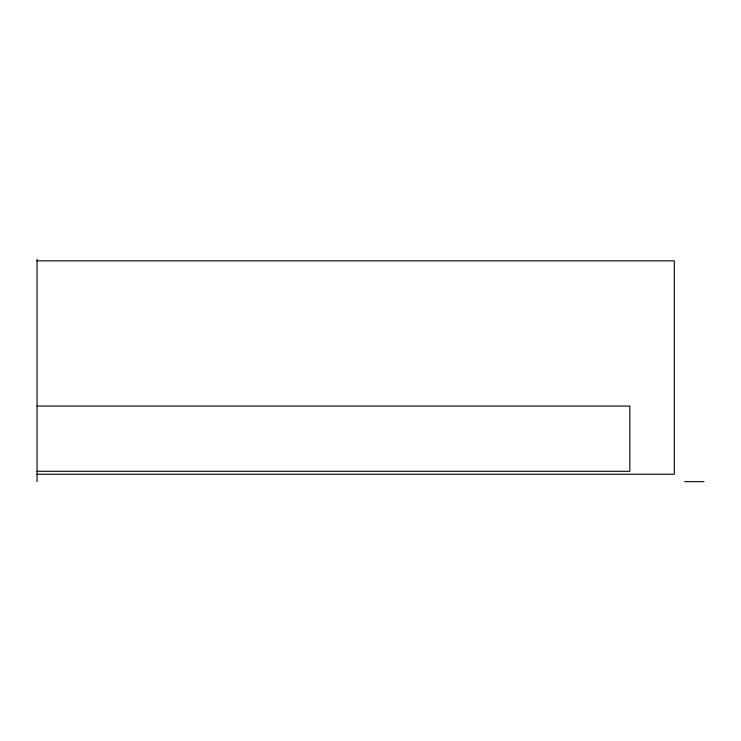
<?xml version="1.0" encoding="UTF-8"?>
<svg xmlns="http://www.w3.org/2000/svg" width="741" height="741" viewBox="0 0 741 741"><rect width="100%" height="100%" fill="white"/><g stroke="black" fill="none" stroke-linecap="round" stroke-linejoin="round"><path stroke-width="1.11" d="M37.05 260.832L674.31 260.832L674.31 474.24L37.05 474.24M37.05 406.068L629.85 406.068L629.85 471.276L37.05 471.276M684.684 481.65L703.95 481.65M37.05 259.35L37.05 481.65"/></g></svg>
